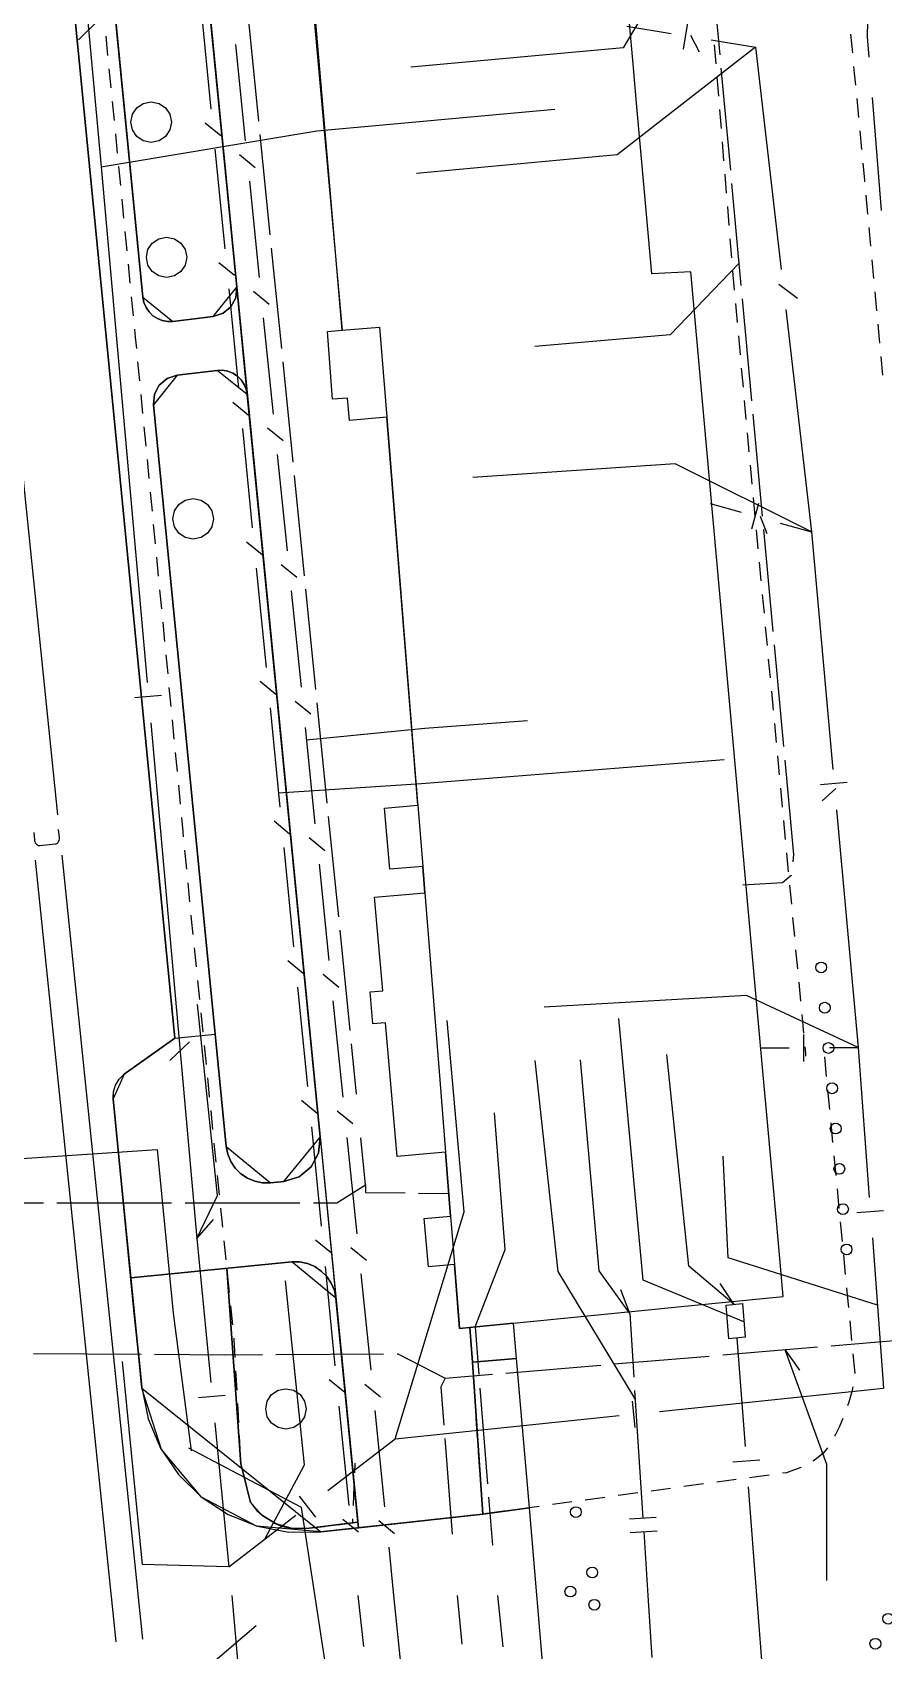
# Model space of a CAD drawing. Header units: metres. Extents: x 3206 to 3701, y 9896 to 11410.
# Drawn here: x 3256.2 to 3287.7, y 9997.9 to 10058 of the extents above; entities that cross this region are included whole.
import ezdxf

# ---------------------------------------------------------------- set-up
doc = ezdxf.new("R2010")
doc.units = ezdxf.units.M
for name, color, linetype in [('BUILDING', 7, 'Continuous'), ('CURB', 7, 'Continuous'), ('ELECTR_CABLE', 7, 'Continuous'), ('ELECTR_CABLE_COMM', 7, 'Continuous'), ('GAS', 7, 'Continuous'), ('GRASS', 7, 'Continuous'), ('GROUND', 7, 'Continuous'), ('ROAD', 7, 'Continuous'), ('SEWER', 7, 'Continuous'), ('SIDEWALK_PATH', 7, 'Continuous'), ('WATER_PIPELINE', 7, 'Continuous')]:
    doc.layers.add(name, color=color, linetype=linetype)

# ---------------------------------------------------------------- blocks, each defined once
blk = doc.blocks.new('МОЖЖЕВЕЛЬНИК_СКАЛЬНЫЙ')
blk.add_circle((0, 0), 0.2)

msp = doc.modelspace()

# ---------------------------------------------------------------- linework, layer by layer
at = {"layer": 'BUILDING'}
msp.add_lwpolyline([(3265.637, 10069.393), (3267.672, 10046.922), (3269.057, 10047.032), (3269.323, 10043.694), (3270.464, 10029.391), (3270.472, 10029.298), (3270.653, 10027.034), (3270.731, 10026.05), (3271.284, 10019.118), (3271.499, 10016.433), (3271.688, 10014.059), (3271.831, 10012.265), (3272.006, 10010.076), (3272.02, 10009.9), (3278.772, 10010.565), (3280.114, 10010.697), (3280.114, 10010.697), (3284.023, 10011.082), (3283.832, 10013.202), (3283.771, 10013.883), (3283.233, 10019.847), (3280.596, 10049.084), (3279.158, 10049.006), (3278.883, 10052.051), (3278.587, 10055.332), (3278.468, 10056.651), (3278.455, 10056.798), (3277.852, 10063.47)], dxfattribs=at)
at = {"layer": 'CURB'}
for points in [[(3261.837, 10068.093), (3263.757, 10048.512)], [(3257.103, 10065.137), (3261.464, 10020.668)], [(3258.9, 10057.816), (3258.969, 10057.107)], [(3281.47, 10057.501), (3281.527, 10056.8)], [(3286.525, 10057.897), (3286.591, 10057.199)], [(3259.018, 10056.609), (3259.087, 10055.899)], [(3281.567, 10056.301), (3281.611, 10055.75), (3281.623, 10055.6)], [(3286.638, 10056.701), (3286.662, 10056.45), (3286.705, 10056.004)], [(3259.136, 10055.402), (3259.206, 10054.692)], [(3281.663, 10055.102), (3281.72, 10054.401)], [(3286.752, 10055.506), (3286.818, 10054.809)], [(3259.254, 10054.195), (3259.324, 10053.485)], [(3281.76, 10053.902), (3281.816, 10053.201)], [(3286.865, 10054.311), (3286.931, 10053.613)], [(3259.373, 10052.987), (3259.442, 10052.278)], [(3281.856, 10052.703), (3281.913, 10052.001)], [(3286.978, 10053.116), (3287.038, 10052.481), (3287.044, 10052.418)], [(3259.491, 10051.78), (3259.56, 10051.071)], [(3281.953, 10051.503), (3282.009, 10050.802)], [(3287.09, 10051.92), (3287.155, 10051.223)], [(3259.609, 10050.573), (3259.679, 10049.864)], [(3282.049, 10050.303), (3282.105, 10049.602)], [(3287.201, 10050.725), (3287.265, 10050.027)], [(3259.727, 10049.366), (3259.797, 10048.656)], [(3282.147, 10049.104), (3282.21, 10048.403)], [(3287.311, 10049.529), (3287.376, 10048.832)], [(3262.881, 10047.421), (3263.757, 10048.512)], [(3259.845, 10048.159), (3259.915, 10047.449)], [(3260.277, 10048.137), (3261.392, 10047.242)], [(3282.255, 10047.905), (3282.318, 10047.204)], [(3287.422, 10048.334), (3287.486, 10047.636)], [(3262.881, 10047.421), (3261.392, 10047.242)], [(3259.964, 10046.952), (3259.993, 10046.657), (3260.033, 10046.242)], [(3282.363, 10046.706), (3282.426, 10046.006)], [(3287.532, 10047.138), (3287.597, 10046.441)], [(3260.08, 10045.744), (3260.149, 10045.035)], [(3261.544, 10045.246), (3263.033, 10045.425)], [(3264.148, 10044.53), (3263.033, 10045.425)], [(3282.471, 10045.508), (3282.534, 10044.807)], [(3287.643, 10045.943), (3287.707, 10045.245)], [(3261.544, 10045.246), (3260.668, 10044.155)], [(3260.197, 10044.537), (3260.265, 10043.827)], [(3264.148, 10044.53), (3266.849, 10016.987)], [(3282.579, 10044.309), (3282.643, 10043.609)], [(3260.313, 10043.33), (3260.381, 10042.62)], [(3282.688, 10043.111), (3282.751, 10042.41)], [(3260.429, 10042.122), (3260.497, 10041.413)], [(3282.796, 10041.912), (3282.862, 10041.212)], [(3260.545, 10040.915), (3260.614, 10040.205)], [(3282.909, 10040.714), (3282.975, 10040.013)], [(3260.662, 10039.708), (3260.73, 10038.998)], [(3283.021, 10039.516), (3283.087, 10038.815)], [(3260.778, 10038.5), (3260.846, 10037.791)], [(3283.134, 10038.317), (3283.2, 10037.617)], [(3260.894, 10037.293), (3260.962, 10036.583)], [(3283.247, 10037.119), (3283.313, 10036.419)], [(3261.01, 10036.086), (3261.079, 10035.376)], [(3283.36, 10035.921), (3283.426, 10035.221)], [(3261.127, 10034.878), (3261.195, 10034.169)], [(3283.472, 10034.723), (3283.538, 10034.022)], [(3261.243, 10033.671), (3261.311, 10032.961)], [(3283.585, 10033.525), (3283.651, 10032.824)], [(3261.359, 10032.464), (3261.427, 10031.754)], [(3283.698, 10032.326), (3283.764, 10031.626)], [(3261.475, 10031.256), (3261.544, 10030.547)], [(3283.811, 10031.128), (3283.877, 10030.428)], [(3261.592, 10030.049), (3261.66, 10029.339)], [(3283.923, 10029.93), (3283.989, 10029.229)], [(3261.708, 10028.841), (3261.757, 10028.331), (3261.776, 10028.132)], [(3284.036, 10028.732), (3284.102, 10028.031)], [(3261.824, 10027.634), (3261.892, 10026.924)], [(3284.149, 10027.533), (3284.215, 10026.833)], [(3261.94, 10026.427), (3262.009, 10025.717)], [(3284.262, 10026.335), (3284.328, 10025.635)], [(3262.057, 10025.219), (3262.07, 10025.08), (3262.071, 10025.07), (3262.128, 10024.51)], [(3284.374, 10025.137), (3284.44, 10024.437)], [(3262.178, 10024.013), (3262.25, 10023.303)], [(3284.487, 10023.939), (3284.553, 10023.238)], [(3262.301, 10022.806), (3262.373, 10022.097)], [(3284.6, 10022.741), (3284.666, 10022.04)], [(3262.423, 10021.599), (3262.495, 10020.89)], [(3284.713, 10021.542), (3284.779, 10020.842)], [(3261.464, 10020.668), (3259.586, 10019.323)], [(3262.545, 10020.392), (3262.617, 10019.683)], [(3284.825, 10020.344), (3284.847, 10020.112), (3284.858, 10019.994)], [(3285.552, 10019.972), (3285.622, 10019.246)], [(3259.586, 10019.323), (3259.173, 10018.412)], [(3262.668, 10019.186), (3262.709, 10018.781), (3262.74, 10018.476)], [(3259.173, 10018.412), (3259.436, 10015.753)], [(3285.67, 10018.748), (3285.739, 10018.021)], [(3262.79, 10017.979), (3262.862, 10017.27)], [(3285.787, 10017.523), (3285.857, 10016.796)], [(3262.913, 10016.772), (3262.985, 10016.063)], [(3263.366, 10016.645), (3265.005, 10015.299)], [(3265.503, 10015.348), (3266.849, 10016.987)], [(3285.905, 10016.299), (3285.974, 10015.572)], [(3259.436, 10015.753), (3259.828, 10011.775)], [(3263.035, 10015.565), (3263.107, 10014.856)], [(3286.022, 10015.074), (3286.092, 10014.347)], [(3263.157, 10014.359), (3263.229, 10013.649)], [(3286.14, 10013.849), (3286.209, 10013.123)], [(3263.28, 10013.152), (3263.352, 10012.443)], [(3286.257, 10012.625), (3286.327, 10011.898)], [(3265.795, 10012.362), (3259.828, 10011.775)], [(3263.402, 10011.945), (3263.474, 10011.236)], [(3267.434, 10011.016), (3265.795, 10012.362)], [(3259.828, 10011.775), (3260.241, 10007.68)], [(3286.375, 10011.4), (3286.401, 10011.126), (3286.444, 10010.673)], [(3263.525, 10010.738), (3263.597, 10010.029)], [(3268.269, 10002.507), (3267.434, 10011.016)], [(3286.492, 10010.176), (3286.562, 10009.449)], [(3263.647, 10009.532), (3263.65, 10009.502), (3263.652, 10009.472), (3263.688, 10008.82)], [(3272.497, 10008.645), (3272.408, 10009.938)], [(3286.609, 10008.951), (3286.679, 10008.224)], [(3263.716, 10008.321), (3263.755, 10007.609)], [(3272.522, 10008.281), (3272.497, 10008.645)], [(3260.241, 10007.68), (3266.871, 10002.353)], [(3272.607, 10007.053), (3272.557, 10007.782)], [(3286.61, 10007.732), (3286.579, 10007.598), (3286.457, 10007.161), (3286.413, 10007.029)], [(3263.783, 10007.11), (3263.822, 10006.398)], [(3272.692, 10005.826), (3272.642, 10006.555)], [(3286.24, 10006.56), (3286.228, 10006.528), (3286.114, 10006.266), (3285.954, 10005.942), (3285.931, 10005.899)], [(3263.85, 10005.899), (3263.889, 10005.187)], [(3272.777, 10004.599), (3272.727, 10005.327)], [(3285.667, 10005.475), (3285.58, 10005.36), (3285.504, 10005.275), (3285.35, 10005.134), (3285.137, 10004.982), (3285.136, 10004.981)], [(3263.953, 10004.693), (3264.128, 10004.002)], [(3268.133, 10004.544), (3268.147, 10004.9)], [(3284.692, 10004.75), (3284.679, 10004.744), (3284.483, 10004.665), (3284.401, 10004.637), (3284.142, 10004.549), (3283.999, 10004.53)], [(3268.084, 10003.332), (3268.113, 10004.044)], [(3272.862, 10003.372), (3272.811, 10004.1)], [(3281.066, 10004.13), (3280.342, 10004.031)], [(3282.285, 10004.296), (3281.561, 10004.197)], [(3283.504, 10004.462), (3282.78, 10004.364)], [(3264.25, 10003.517), (3264.267, 10003.449), (3264.336, 10003.351), (3264.419, 10003.247), (3264.508, 10003.148), (3264.602, 10003.054), (3264.695, 10002.973)], [(3276.19, 10003.466), (3275.467, 10003.367)], [(3277.409, 10003.632), (3276.685, 10003.533)], [(3278.628, 10003.798), (3277.904, 10003.699)], [(3279.847, 10003.964), (3279.123, 10003.865)], [(3267.492, 10002.619), (3268.058, 10002.69), (3268.064, 10002.832)], [(3268.269, 10002.507), (3272.887, 10003.016)], [(3273.752, 10003.134), (3273.029, 10003.035)], [(3274.971, 10003.3), (3274.248, 10003.201)], [(3265.113, 10002.7), (3265.149, 10002.681), (3265.27, 10002.627), (3265.395, 10002.58), (3265.522, 10002.541), (3265.651, 10002.51), (3265.782, 10002.486), (3265.79, 10002.485)], [(3266.288, 10002.478), (3266.444, 10002.488), (3266.996, 10002.557)], [(3266.871, 10002.353), (3268.269, 10002.507)]]:
    msp.add_lwpolyline(points, dxfattribs=at)
at = {"layer": 'ELECTR_CABLE'}
for points in [[(3287.212, 10057.042), (3287.151, 10057.798), (3287.231, 10061.25)], [(3281.321, 10060.91), (3281.669, 10057.132)], [(3264.578, 10054.668), (3264.205, 10058.385)], [(3281.715, 10056.634), (3282.064, 10052.855)], [(3287.674, 10051.35), (3287.334, 10055.547)], [(3265.001, 10050.452), (3264.628, 10054.17)], [(3282.11, 10052.357), (3282.459, 10048.579)], [(3265.424, 10046.237), (3265.051, 10049.955)], [(3282.385, 10049.384), (3279.838, 10046.745), (3274.819, 10046.309)], [(3282.505, 10048.081), (3282.854, 10044.302)], [(3265.847, 10042.022), (3265.474, 10045.74)], [(3282.9, 10043.804), (3283.249, 10040.026)], [(3266.27, 10037.807), (3265.897, 10041.524)], [(3283.295, 10039.528), (3283.644, 10035.749)], [(3266.693, 10033.591), (3266.32, 10037.309)], [(3283.69, 10035.251), (3284.039, 10031.473)], [(3267.115, 10029.376), (3266.742, 10033.094)], [(3284.085, 10030.975), (3284.408, 10027.469), (3284.376, 10027.197)], [(3267.538, 10025.161), (3267.165, 10028.879)], [(3284.318, 10026.701), (3284.318, 10026.696), (3284, 10026.424), (3282.528, 10026.339)], [(3267.961, 10020.946), (3267.588, 10024.663)], [(3268.197, 10018.589), (3268.011, 10020.448)], [(3243.247, 10019.375), (3249.33, 10016.915), (3251.471, 10014.99), (3251.88, 10015.942), (3260.8, 10016.534), (3261.397, 10010.469), (3262.065, 10005.364)], [(3272.596, 10009.963), (3273.714, 10012.83), (3273.321, 10017.889)], [(3268.535, 10015.224), (3268.36, 10016.965)], [(3266.598, 10014.56), (3267.469, 10014.56), (3268.535, 10015.224)], [(3268.535, 10015.224), (3268.535, 10014.942), (3270.003, 10014.921)], [(3270.503, 10014.914), (3271.621, 10014.898)], [(3252.335, 10014.56), (3256.589, 10014.56)], [(3257.089, 10014.56), (3261.343, 10014.56)], [(3261.843, 10014.56), (3266.098, 10014.56)], [(3272.596, 10009.963), (3272.737, 10008.187)], [(3285.799, 10009.255), (3289.32, 10009.551)], [(3256.215, 10008.965), (3260.212, 10008.941)], [(3260.712, 10008.938), (3263.315, 10008.922), (3264.708, 10008.93)], [(3265.208, 10008.933), (3269.205, 10008.955)], [(3269.705, 10008.958), (3269.732, 10008.958), (3271.483, 10008.052)], [(3277.761, 10008.58), (3281.282, 10008.875)], [(3281.78, 10008.917), (3285.301, 10009.213)], [(3284.086, 10009.111), (3285.627, 10004.865), (3285.627, 10000.556)], [(3284.086, 10009.111), (3284.628, 10008.35)], [(3271.483, 10008.052), (3273.243, 10008.2)], [(3273.742, 10008.242), (3277.263, 10008.538)], [(3271.483, 10008.052), (3271.322, 10007.733), (3271.433, 10006.316)], [(3272.777, 10007.688), (3273.059, 10004.134)], [(3271.472, 10005.818), (3271.751, 10002.272)], [(3272.908, 9937.687), (3272.768, 9937.874), (3271.719, 9945.793), (3271.857, 9958.055), (3271.262, 9963.062), (3270.949, 9966.837), (3270.685, 9971.107), (3268.109, 9972.488), (3267.379, 9978.667), (3266.157, 9991.061), (3267.525, 9994.291), (3266.156, 10003.259), (3261.982, 10005.461)], [(3273.098, 10003.636), (3273.239, 10001.859)], [(3271.929, 10000), (3272.105, 9998.185)], [(3273.431, 10000), (3273.629, 9998.094)]]:
    msp.add_lwpolyline(points, dxfattribs=at)
at = {"layer": 'ELECTR_CABLE_COMM'}
for points in [[(3262.435, 10058.803), (3262.799, 10055.117)], [(3263.708, 10057.51), (3264.073, 10053.936)], [(3262.583, 10054.608), (3263.162, 10054.133)], [(3262.946, 10053.624), (3263.31, 10049.939)], [(3263.859, 10053.427), (3264.44, 10052.953)], [(3264.225, 10052.444), (3264.59, 10048.87)], [(3263.094, 10049.43), (3263.674, 10048.955)], [(3263.458, 10048.446), (3263.822, 10044.761)], [(3264.376, 10048.361), (3264.957, 10047.888)], [(3264.742, 10047.378), (3265.107, 10043.805)], [(3263.606, 10044.252), (3264.185, 10043.777)], [(3263.969, 10043.268), (3264.333, 10039.583)], [(3264.892, 10043.295), (3265.473, 10042.822)], [(3265.259, 10042.312), (3265.624, 10038.739)], [(3264.117, 10039.074), (3264.697, 10038.599)], [(3265.409, 10038.23), (3265.99, 10037.756)], [(3264.481, 10038.09), (3264.844, 10034.404)], [(3265.776, 10037.247), (3266.141, 10033.673)], [(3264.628, 10033.896), (3265.208, 10033.42)], [(3264.992, 10032.912), (3265.356, 10029.226)], [(3265.926, 10033.164), (3266.507, 10032.69)], [(3266.34, 10031.72), (3270.729, 10032.163), (3274.543, 10032.444)], [(3266.293, 10032.181), (3266.658, 10028.608)], [(3265.303, 10029.76), (3270.608, 10030.11), (3281.838, 10031.002)], [(3265.14, 10028.718), (3265.719, 10028.242)], [(3266.443, 10028.098), (3267.024, 10027.625)], [(3265.503, 10027.734), (3265.867, 10024.048)], [(3266.81, 10027.115), (3267.174, 10023.542)], [(3265.651, 10023.539), (3266.231, 10023.064)], [(3266.96, 10023.032), (3267.541, 10022.559)], [(3266.015, 10022.555), (3266.379, 10018.87)], [(3267.327, 10022.05), (3267.691, 10018.476)], [(3266.163, 10018.361), (3266.742, 10017.886)], [(3267.477, 10017.967), (3268.058, 10017.493)], [(3266.526, 10017.377), (3266.89, 10013.692)], [(3267.844, 10016.984), (3268.208, 10013.41)], [(3266.674, 10013.183), (3267.253, 10012.708)], [(3267.994, 10012.901), (3268.575, 10012.428)], [(3267.037, 10012.199), (3267.401, 10008.514)], [(3268.36, 10011.918), (3268.725, 10008.345)], [(3267.185, 10008.005), (3267.765, 10007.53)], [(3268.511, 10007.835), (3269.092, 10007.362)], [(3267.549, 10007.021), (3267.912, 10003.335)], [(3268.877, 10006.852), (3269.242, 10003.279)], [(3267.696, 10002.827), (3268.276, 10002.351)], [(3269.028, 10002.77), (3269.609, 10002.296)], [(3269.394, 10001.787), (3269.577, 10000)], [(3268.242, 10000), (3268.459, 9998.109)], [(3269.577, 10000), (3269.882, 9997.006)]]:
    msp.add_lwpolyline(points, dxfattribs=at)
at = {"layer": 'GAS'}
for points in [[(3278.535, 10007.289), (3275.674, 10012.012), (3274.826, 10019.833)], [(3278.332, 10010.457), (3277.196, 10012.031), (3276.508, 10019.858)], [(3278.332, 10010.457), (3278.008, 10011.333)], [(3278.332, 10010.457), (3278.483, 10008.092)], [(3278.515, 10007.593), (3278.818, 10002.864)], [(3278.319, 10002.832), (3279.317, 10002.896)], [(3278.351, 10002.333), (3279.349, 10002.397)], [(3278.85, 10002.365), (3279.002, 10000)], [(3279.002, 10000), (3279.149, 9997.699)]]:
    msp.add_lwpolyline(points, dxfattribs=at)
at = {"layer": 'GRASS'}
msp.add_lwpolyline([(3258.889, 10062.29), (3260.277, 10048.137), (3260.316, 10047.942), (3260.393, 10047.759), (3260.504, 10047.595), (3260.646, 10047.455), (3260.814, 10047.346), (3260.997, 10047.273), (3261.192, 10047.238), (3261.392, 10047.242), (3262.881, 10047.421), (3263.253, 10047.543), (3263.542, 10047.788), (3263.719, 10048.122), (3263.757, 10048.512), (3261.837, 10068.093)], dxfattribs=at)
for points in [[(3261.334, 10054.633), (3261.275, 10054.341), (3261.114, 10054.102), (3260.876, 10053.942), (3260.584, 10053.883), (3260.292, 10053.942), (3260.053, 10054.102), (3259.893, 10054.341), (3259.834, 10054.633), (3259.893, 10054.925), (3260.053, 10055.163), (3260.292, 10055.324), (3260.584, 10055.383), (3260.876, 10055.324), (3261.114, 10055.163), (3261.275, 10054.925)], [(3261.905, 10049.62), (3261.846, 10049.328), (3261.686, 10049.09), (3261.447, 10048.929), (3261.155, 10048.87), (3260.863, 10048.929), (3260.625, 10049.09), (3260.464, 10049.328), (3260.405, 10049.62), (3260.464, 10049.912), (3260.625, 10050.15), (3260.863, 10050.311), (3261.155, 10050.37), (3261.447, 10050.311), (3261.686, 10050.15), (3261.846, 10049.912)], [(3264.148, 10044.53), (3264.108, 10044.726), (3264.032, 10044.908), (3263.921, 10045.072), (3263.779, 10045.212), (3263.611, 10045.321), (3263.427, 10045.394), (3263.233, 10045.429), (3263.033, 10045.425), (3261.544, 10045.246), (3261.171, 10045.124), (3260.883, 10044.879), (3260.706, 10044.545), (3260.668, 10044.155), (3263.366, 10016.645), (3263.423, 10016.355), (3263.535, 10016.085), (3263.698, 10015.841), (3263.907, 10015.632), (3264.152, 10015.468), (3264.423, 10015.356), (3264.71, 10015.299), (3265.005, 10015.299), (3265.503, 10015.348), (3266.072, 10015.522), (3266.515, 10015.889), (3266.789, 10016.394), (3266.849, 10016.987)], [(3262.892, 10039.92), (3262.833, 10039.628), (3262.672, 10039.39), (3262.434, 10039.229), (3262.142, 10039.17), (3261.85, 10039.229), (3261.611, 10039.39), (3261.451, 10039.628), (3261.392, 10039.92), (3261.451, 10040.212), (3261.611, 10040.45), (3261.85, 10040.611), (3262.142, 10040.67), (3262.434, 10040.611), (3262.672, 10040.45), (3262.833, 10040.212)], [(3263.906, 10004.88), (3263.384, 10012.125), (3259.825, 10011.774), (3259.927, 10010.759), (3260.029, 10009.743), (3260.133, 10008.728), (3260.238, 10007.712), (3260.477, 10006.547), (3260.935, 10005.462), (3261.596, 10004.487), (3262.443, 10003.652), (3263.438, 10003), (3264.531, 10002.56), (3265.688, 10002.341), (3266.877, 10002.354), (3268.269, 10002.507), (3268.249, 10002.714), (3266.444, 10002.488), (3265.812, 10002.483), (3265.215, 10002.651), (3264.689, 10002.978), (3264.267, 10003.449)], [(3266.444, 10002.488), (3268.249, 10002.714), (3267.434, 10011.016), (3267.377, 10011.305), (3267.265, 10011.576), (3267.102, 10011.819), (3266.893, 10012.028), (3266.648, 10012.193), (3266.377, 10012.304), (3266.09, 10012.362), (3265.795, 10012.362), (3263.384, 10012.125), (3263.906, 10004.88), (3264.267, 10003.449), (3264.689, 10002.978), (3265.215, 10002.651), (3265.812, 10002.483)], [(3274.139, 10008.782), (3272.497, 10008.645), (3272.887, 10003.016), (3274.609, 10003.251)], [(3266.33, 10006.912), (3266.271, 10006.621), (3266.11, 10006.382), (3265.872, 10006.221), (3265.58, 10006.162), (3265.288, 10006.221), (3265.049, 10006.382), (3264.889, 10006.621), (3264.83, 10006.912), (3264.889, 10007.204), (3265.049, 10007.443), (3265.288, 10007.604), (3265.58, 10007.662), (3265.872, 10007.604), (3266.11, 10007.443), (3266.271, 10007.204)]]:
    msp.add_lwpolyline(points, close=True, dxfattribs=at)
at = {"layer": 'GROUND'}
for points in [[(3261.837, 10068.093), (3263.757, 10048.512), (3263.719, 10048.122), (3263.542, 10047.788), (3263.253, 10047.543), (3262.881, 10047.421), (3261.392, 10047.242), (3261.192, 10047.238), (3260.997, 10047.273), (3260.814, 10047.346), (3260.646, 10047.455), (3260.504, 10047.595), (3260.393, 10047.759), (3260.316, 10047.942), (3260.277, 10048.137), (3258.634, 10064.893)], [(3275.777, 9989.451), (3274.609, 10003.251), (3272.887, 10003.016), (3272.497, 10008.645), (3274.139, 10008.782), (3274.027, 10010.098), (3278.772, 10010.565), (3280.114, 10010.697), (3280.114, 10010.697), (3284.023, 10011.082), (3283.832, 10013.202), (3283.771, 10013.883), (3283.233, 10019.847), (3280.596, 10049.084), (3279.158, 10049.006), (3278.883, 10052.051), (3278.587, 10055.332), (3278.468, 10056.651), (3278.455, 10056.798), (3277.852, 10063.47)]]:
    msp.add_lwpolyline(points, dxfattribs=at)
for points in [[(3267.307, 10044.353), (3267.12, 10046.872), (3267.672, 10046.922), (3269.057, 10047.032), (3269.323, 10043.694), (3267.933, 10043.568), (3267.868, 10044.397)], [(3263.907, 10015.632), (3263.698, 10015.841), (3263.535, 10016.085), (3263.423, 10016.355), (3263.366, 10016.645), (3262.957, 10020.814), (3260.668, 10044.155), (3260.706, 10044.545), (3260.883, 10044.879), (3261.171, 10045.124), (3261.544, 10045.246), (3263.033, 10045.425), (3263.233, 10045.429), (3263.427, 10045.394), (3263.611, 10045.321), (3263.779, 10045.212), (3263.921, 10045.072), (3264.032, 10044.908), (3264.108, 10044.726), (3264.148, 10044.53), (3266.849, 10016.987), (3266.789, 10016.394), (3266.515, 10015.889), (3266.072, 10015.522), (3265.503, 10015.348), (3265.005, 10015.299), (3264.71, 10015.299), (3264.423, 10015.356), (3264.152, 10015.468)], [(3269.174, 10022.417), (3268.872, 10025.889), (3270.731, 10026.05), (3271.284, 10019.118), (3271.499, 10016.433), (3269.708, 10016.277), (3269.276, 10021.237), (3268.8, 10021.197), (3268.7, 10022.377)], [(3267.265, 10011.576), (3267.377, 10011.305), (3267.434, 10011.016), (3268.269, 10002.507), (3266.871, 10002.353), (3264.493, 10002.57), (3262.453, 10003.644), (3260.965, 10005.404), (3260.241, 10007.68), (3260.098, 10009.067), (3259.957, 10010.455), (3259.818, 10011.842), (3259.681, 10013.23), (3259.173, 10018.412), (3259.178, 10018.563), (3259.173, 10018.412), (3259.436, 10015.753), (3259.828, 10011.775), (3265.795, 10012.362), (3266.09, 10012.362), (3266.377, 10012.304), (3266.648, 10012.193), (3266.893, 10012.028), (3267.102, 10011.819)]]:
    msp.add_lwpolyline(points, close=True, dxfattribs=at)
at = {"layer": 'ROAD'}
msp.add_lwpolyline([(3275.778, 9989.448), (3274.609, 10003.251), (3272.887, 10003.016), (3266.871, 10002.353), (3264.493, 10002.57), (3262.453, 10003.644), (3260.965, 10005.404), (3260.241, 10007.68), (3260.098, 10009.067), (3259.957, 10010.455), (3259.818, 10011.842), (3259.681, 10013.23), (3259.173, 10018.412), (3259.182, 10018.676), (3259.258, 10018.923), (3259.394, 10019.143), (3259.586, 10019.323), (3261.464, 10020.668), (3257.103, 10065.137)], dxfattribs=at)
at = {"layer": 'SEWER'}
for points in [[(3257.486, 10066.464), (3258.733, 10052.976)], [(3258.608, 10058.387), (3257.891, 10057.69)], [(3278.226, 10058.194), (3279.873, 10057.923)], [(3280.473, 10058.315), (3280.312, 10057.338)], [(3283, 10057.41), (3277.871, 10053.424), (3270.427, 10052.731)], [(3280.59, 10057.855), (3280.904, 10057.241)], [(3281.353, 10057.68), (3283, 10057.41)], [(3283, 10057.41), (3283.949, 10049.17)], [(3257.124, 10028.945), (3254.299, 10056.347)], [(3258.733, 10052.976), (3266.725, 10054.313), (3275.556, 10055.113)], [(3258.733, 10052.976), (3260.437, 10033.855)], [(3283.857, 10048.627), (3284.559, 10048.104)], [(3284.121, 10047.68), (3285.07, 10039.44)], [(3285.07, 10039.44), (3280.012, 10041.962), (3272.51, 10041.458)], [(3281.316, 10040.49), (3282.471, 10040.167)], [(3283.11, 10040.491), (3282.843, 10039.537)], [(3283.176, 10040.02), (3283.421, 10039.375)], [(3283.915, 10039.763), (3285.07, 10039.44)], [(3285.07, 10039.44), (3285.867, 10030.627)], [(3260.966, 10033.371), (3259.98, 10033.283)], [(3260.571, 10032.36), (3262.275, 10013.239)], [(3286.397, 10030.144), (3285.411, 10030.055)], [(3285.981, 10029.915), (3285.465, 10029.458)], [(3286.003, 10029.133), (3286.8, 10020.32)], [(3256.225, 10028.295), (3256.253, 10028.019), (3256.259, 10027.98), (3256.269, 10027.951), (3256.285, 10027.911), (3256.307, 10027.877), (3256.33, 10027.851), (3256.362, 10027.829), (3256.397, 10027.812), (3256.425, 10027.808), (3256.452, 10027.806), (3257.034, 10027.866), (3257.059, 10027.873), (3257.079, 10027.882), (3257.103, 10027.899), (3257.119, 10027.917), (3257.14, 10027.942), (3257.158, 10027.969), (3257.168, 10028.002), (3257.179, 10028.05), (3257.18, 10028.087), (3257.148, 10028.395)], [(3260.102, 10000.051), (3257.278, 10027.453)], [(3259.107, 9999.949), (3256.292, 10027.263)], [(3286.8, 10020.32), (3282.66, 10022.24), (3275.16, 10021.815)], [(3262.275, 10013.239), (3263.045, 10014.825), (3262.306, 10021.916)], [(3269.63, 10005.81), (3272.192, 10014.22), (3271.562, 10021.321)], [(3284.772, 10020.794), (3284.777, 10019.803)], [(3262.001, 10020.527), (3261.281, 10019.832)], [(3283.192, 10020.302), (3284.246, 10020.307)], [(3285.746, 10020.315), (3286.8, 10020.32)], [(3286.8, 10020.32), (3287.219, 10014.748)], [(3287.518, 10010.763), (3281.985, 10012.516), (3281.801, 10016.287)], [(3287.741, 10014.257), (3286.753, 10014.183)], [(3262.275, 10013.239), (3262.893, 10013.939)], [(3262.275, 10013.239), (3262.795, 10007.896)], [(3287.331, 10013.252), (3287.75, 10007.68)], [(3264.817, 10002.105), (3266.272, 10004.837), (3265.566, 10011.666)], [(3263.46, 10001.06), (3260.263, 10001.141), (3259.518, 10008.666)], [(3279.436, 10006.822), (3287.75, 10007.68)], [(3263.328, 10007.417), (3262.342, 10007.321)], [(3278.42, 10007.204), (3278.522, 10006.219)], [(3262.94, 10006.403), (3263.46, 10001.06)], [(3269.63, 10005.81), (3277.944, 10006.668)], [(3267.139, 10003.893), (3269.63, 10005.81)], [(3266.074, 10003.683), (3266.678, 10002.899)], [(3263.46, 10001.06), (3265.951, 10002.977)], [(3259.28, 9998.278), (3259.107, 9999.954)], [(3260.275, 9998.37), (3260.103, 10000.046)], [(3263.569, 10000), (3264.674, 9987.452)], [(3262.864, 9997.505), (3264.482, 9998.881)]]:
    msp.add_lwpolyline(points, dxfattribs=at)
at = {"layer": 'SIDEWALK_PATH'}
for points in [[(3261.616, 10070.346), (3268.269, 10002.507), (3272.887, 10003.016), (3272.497, 10008.645), (3272.408, 10009.938), (3272.02, 10009.9), (3271.831, 10012.265), (3270.872, 10012.181), (3270.714, 10013.974), (3271.688, 10014.059), (3271.499, 10016.433), (3269.708, 10016.277), (3269.276, 10021.237), (3268.8, 10021.197), (3268.7, 10022.377), (3269.174, 10022.417), (3268.872, 10025.889), (3270.731, 10026.05), (3270.653, 10027.034), (3269.44, 10026.924), (3269.235, 10029.186), (3270.472, 10029.298), (3269.323, 10043.694), (3267.933, 10043.568), (3267.868, 10044.397), (3267.307, 10044.353), (3267.12, 10046.872), (3267.672, 10046.922), (3265.615, 10070.906)], [(3257.103, 10065.137), (3261.464, 10020.668), (3262.957, 10020.814), (3260.668, 10044.155), (3260.706, 10044.545), (3260.883, 10044.879), (3261.171, 10045.124), (3261.544, 10045.246), (3263.033, 10045.425), (3263.233, 10045.429), (3263.427, 10045.394), (3263.611, 10045.321), (3263.779, 10045.212), (3263.921, 10045.072), (3264.032, 10044.908), (3264.108, 10044.726), (3264.148, 10044.53), (3263.757, 10048.512), (3263.719, 10048.122), (3263.542, 10047.788), (3263.253, 10047.543), (3262.881, 10047.421), (3261.392, 10047.242), (3261.192, 10047.238), (3260.997, 10047.273), (3260.814, 10047.346), (3260.646, 10047.455), (3260.504, 10047.595), (3260.393, 10047.759), (3260.316, 10047.942), (3260.277, 10048.137), (3258.634, 10064.893)]]:
    msp.add_lwpolyline(points, dxfattribs=at)
for points in [[(3259.586, 10019.323), (3261.464, 10020.668), (3262.957, 10020.814), (3263.366, 10016.645), (3263.423, 10016.355), (3263.535, 10016.085), (3263.698, 10015.841), (3263.907, 10015.632), (3264.152, 10015.468), (3264.423, 10015.356), (3264.71, 10015.299), (3265.005, 10015.299), (3265.503, 10015.348), (3266.072, 10015.522), (3266.515, 10015.889), (3266.789, 10016.394), (3266.849, 10016.987), (3267.434, 10011.016), (3267.377, 10011.305), (3267.265, 10011.576), (3267.102, 10011.819), (3266.893, 10012.028), (3266.648, 10012.193), (3266.377, 10012.304), (3266.09, 10012.362), (3265.795, 10012.362), (3259.828, 10011.775), (3259.436, 10015.753), (3259.173, 10018.412), (3259.182, 10018.675), (3259.257, 10018.923), (3259.394, 10019.143)], [(3274.027, 10010.098), (3272.408, 10009.938), (3272.497, 10008.645), (3274.139, 10008.782)]]:
    msp.add_lwpolyline(points, close=True, dxfattribs=at)
at = {"layer": 'WATER_PIPELINE'}
for points in [[(3281.542, 10063.176), (3278.088, 10057.385), (3270.22, 10056.672)], [(3282.566, 10010.142), (3278.825, 10011.688), (3277.929, 10021.395)], [(3282.212, 10010.791), (3280.525, 10012.202), (3279.705, 10020.06)], [(3282.212, 10010.791), (3281.682, 10011.56)], [(3282.513, 10010.823), (3282.609, 10009.571), (3282.006, 10009.508), (3281.91, 10010.76), (3282.513, 10010.823)], [(3282.308, 10009.54), (3282.616, 10005.518)], [(3283.154, 10005.016), (3282.159, 10004.939)], [(3282.731, 10004.022), (3283.04, 10000)], [(3283.04, 10000), (3283.298, 9996.635)]]:
    msp.add_lwpolyline(points, dxfattribs=at)

# ---------------------------------------------------------------- block references
at = {"layer": 'BUSH'}
for p in [(3285.433, 10023.286), (3285.568, 10021.792), (3285.702, 10020.298), (3285.837, 10018.804), (3285.972, 10017.31), (3286.106, 10015.816), (3286.241, 10014.322), (3286.376, 10012.828), (3276.336, 10003.088), (3276.943, 10000.849), (3276.131, 10000.14), (3277.02, 9999.652), (3287.918, 9999.132), (3287.444, 9998.205)]:
    msp.add_blockref('МОЖЖЕВЕЛЬНИК_СКАЛЬНЫЙ', p, dxfattribs=at)

doc.saveas('drawing.dxf')
